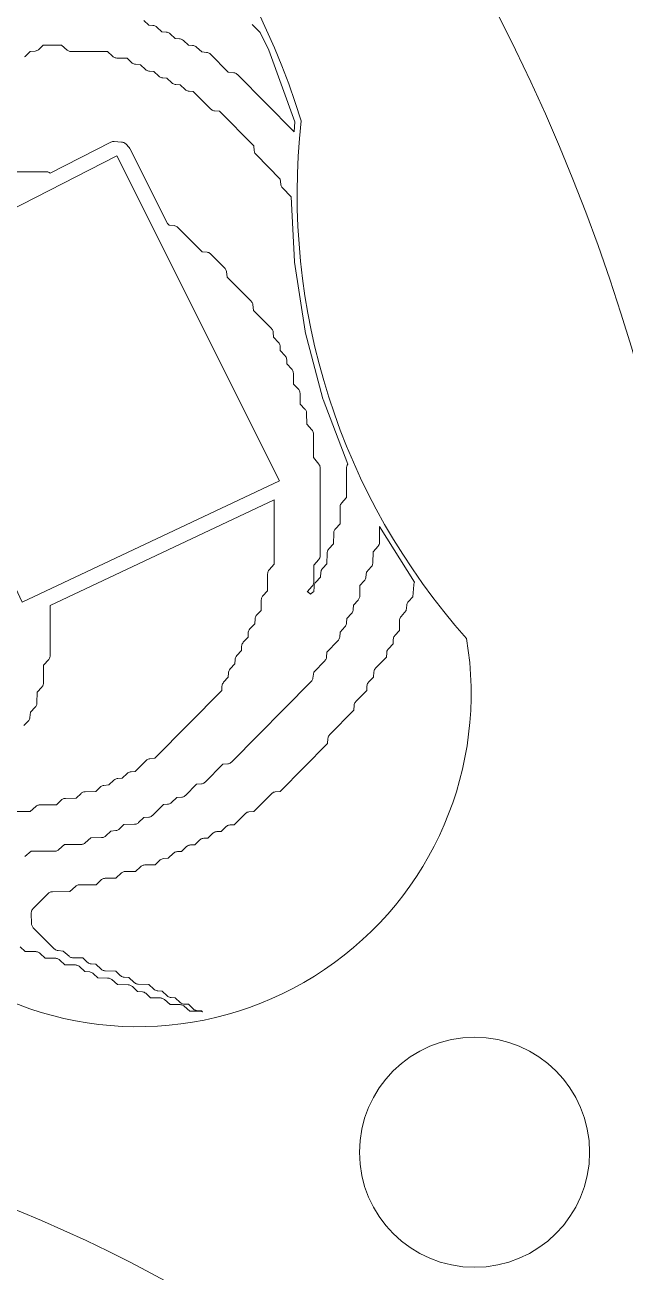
# Model space of a CAD drawing. Header units: inches. Extents: x 36 to 80.3, y 17.3 to 55.9.
# Drawn here: x 62.41 to 64.83, y 30.97 to 35.99 of the extents above; entities that cross this region are included whole.
import ezdxf

# ---------------------------------------------------------------- set-up
doc = ezdxf.new("R2010")
doc.units = ezdxf.units.IN
doc.layers.add('01_ORIGINAL_CAD', color=7, linetype='Continuous', lineweight=20)
doc.layers.add('02_APPROVED_PDF_OUTLINES', color=7, linetype='Continuous', lineweight=15)

msp = doc.modelspace()

# ---------------------------------------------------------------- linework, layer by layer
at = {"layer": '01_ORIGINAL_CAD'}
for points in [[(60.2903, 39.7397, -0.300089), (65.1799, 32.5384)], [(59.9983, 35.3223), (60.235, 35.0586), (61.8312, 36.8162), (61.9333, 37.4176, -0.214593), (63.5216, 35.6018, 0.212382), (64.1876, 33.5175, -0.642649), (62.1657, 32.1496, 0.132984), (51.6147, 31.858, -0.471407), (50.9129, 32.2446)], [(53.6498, 30.945, -0.14301), (60.2429, 31.6303, -0.286424), (65.3601, 28.4306), (66.4807, 23.8898, -0.272091), (64.8996, 18.9541), (63.6613, 17.5325)]]:
    msp.add_lwpolyline(points, format="xyb", dxfattribs=at)
msp.add_lwpolyline([(61.7958, 34.9574), (62.7801, 35.4615), (63.4352, 34.1523), (62.3986, 33.6635)], close=True, dxfattribs=at)
msp.add_circle((64.2199, 31.4476), 0.4633, dxfattribs=at)
at = {"layer": '02_APPROVED_PDF_OUTLINES'}
for points in [[(63.3251, 35.9898), (63.3561, 35.9586), (63.3913, 35.8867), (63.4964, 35.5981), (63.4941, 35.5579), (63.2654, 35.7886), (63.263, 35.7907), (63.2603, 35.7925), (63.2574, 35.794), (63.2544, 35.7951), (63.2512, 35.7957), (63.2285, 35.799), (63.1568, 35.8709), (63.1541, 35.8732), (63.1512, 35.8751), (63.148, 35.8766), (63.1447, 35.8776), (63.1413, 35.8782), (63.1213, 35.88), (63.1005, 35.8996), (63.0977, 35.9019), (63.0947, 35.9038), (63.0914, 35.9051), (63.0879, 35.9061), (63.0844, 35.9065), (63.0677, 35.9072), (63.0474, 35.9264), (63.0446, 35.9287), (63.0416, 35.9306), (63.0383, 35.9319), (63.0348, 35.9329), (63.0313, 35.9333), (63.0145, 35.934), (62.9942, 35.9532), (62.9915, 35.9555), (62.9884, 35.9574), (62.9851, 35.9587), (62.9817, 35.9597), (62.9781, 35.9601), (62.9614, 35.9608), (62.9411, 35.98), (62.9383, 35.9823), (62.9353, 35.9842), (62.932, 35.9855), (62.9285, 35.9865), (62.925, 35.9869), (62.9082, 35.9876), (62.8879, 36.0068)], [(62.408, 35.8601), (62.4104, 35.862), (62.431, 35.8817), (62.451, 35.8835), (62.4545, 35.8841), (62.4578, 35.8851), (62.4609, 35.8866), (62.4638, 35.8884), (62.4664, 35.8907), (62.4835, 35.9077), (62.5573, 35.9078), (62.5801, 35.8876), (62.5825, 35.8857), (62.5851, 35.8841), (62.5878, 35.8829), (62.5907, 35.882), (62.5937, 35.8814), (62.5967, 35.8813), (62.7427, 35.8811), (62.7625, 35.8623), (62.7649, 35.8603), (62.7675, 35.8586), (62.7702, 35.8573), (62.7731, 35.8563), (62.7762, 35.8557), (62.7792, 35.8554), (62.8218, 35.8545), (62.8392, 35.8373), (62.8418, 35.835), (62.8447, 35.8331), (62.8479, 35.8317), (62.8512, 35.8307), (62.8546, 35.8301), (62.8746, 35.8284), (62.8954, 35.8087), (62.8981, 35.8064), (62.9012, 35.8046), (62.9045, 35.8032), (62.9079, 35.8023), (62.9115, 35.8019), (62.9282, 35.8011), (62.9485, 35.7819), (62.9513, 35.7796), (62.9543, 35.7778), (62.9576, 35.7764), (62.9611, 35.7755), (62.9646, 35.7751), (62.9814, 35.7743), (63.0016, 35.7551), (63.0044, 35.7528), (63.0075, 35.751), (63.0108, 35.7496), (63.0142, 35.7487), (63.0178, 35.7483), (63.0345, 35.7475), (63.0548, 35.7283), (63.0576, 35.726), (63.0606, 35.7242), (63.0639, 35.7228), (63.0673, 35.7219), (63.0709, 35.7215), (63.0872, 35.7207), (63.158, 35.6497), (63.1606, 35.6475), (63.1636, 35.6455), (63.1667, 35.6441), (63.1701, 35.643), (63.1735, 35.6425), (63.1931, 35.6408), (63.3311, 35.5016), (63.3329, 35.4816), (63.3334, 35.4782), (63.3344, 35.4749), (63.3358, 35.4718), (63.3377, 35.4689), (63.34, 35.4662), (63.4375, 35.3675), (63.4393, 35.3475), (63.4398, 35.3441), (63.4408, 35.3408), (63.4423, 35.3377), (63.4441, 35.3348), (63.4464, 35.3322), (63.4816, 35.2963), (63.4943, 35.0353), (63.4946, 35.0327), (63.5374, 34.7556), (63.5379, 34.753), (63.6091, 34.4826), (63.6099, 34.48), (63.7094, 34.2197), (63.7074, 34.216), (63.706, 34.2132), (63.7051, 34.2102), (63.7045, 34.2071), (63.7043, 34.204), (63.7045, 34.0853), (63.6845, 34.0623), (63.6824, 34.0594), (63.6806, 34.0563), (63.6794, 34.053), (63.6786, 34.0495), (63.6784, 34.0459), (63.6782, 33.9785), (63.6595, 33.9583), (63.6576, 33.956), (63.656, 33.9534), (63.6547, 33.9507), (63.6537, 33.9478), (63.6531, 33.9448), (63.6529, 33.9418), (63.652, 33.8981), (63.6331, 33.8778), (63.6312, 33.8754), (63.6296, 33.8729), (63.6283, 33.8701), (63.6273, 33.8672), (63.6267, 33.8643), (63.6265, 33.8612), (63.6256, 33.8179), (63.6085, 33.8002), (63.6063, 33.7976), (63.6045, 33.7947), (63.603, 33.7916), (63.6021, 33.7883), (63.6015, 33.7849), (63.5998, 33.7645), (63.5803, 33.7435), (63.5784, 33.7412), (63.5768, 33.7387), (63.5755, 33.7359), (63.5745, 33.7331), (63.5739, 33.7301), (63.5736, 33.7271), (63.5731, 33.7049), (63.5719, 33.7045), (63.5688, 33.7032), (63.5659, 33.7014), (63.5632, 33.6992), (63.5595, 33.6958), (63.5558, 33.6993), (63.5531, 33.7014), (63.5502, 33.7032), (63.5471, 33.7045), (63.5464, 33.7047), (63.5464, 33.7053), (63.5664, 33.7283), (63.5686, 33.7312), (63.5703, 33.7343), (63.5715, 33.7377), (63.5723, 33.7411), (63.5726, 33.7447), (63.5727, 33.8126), (63.5928, 33.8357), (63.5949, 33.8386), (63.5966, 33.8417), (63.5979, 33.8451), (63.5986, 33.8486), (63.5989, 33.8522), (63.5985, 34.204), (63.5983, 34.2074), (63.5976, 34.2107), (63.5965, 34.2139), (63.5949, 34.2169), (63.593, 34.2196), (63.5719, 34.2458), (63.5714, 34.3412), (63.5712, 34.3447), (63.5704, 34.3482), (63.5691, 34.3515), (63.5674, 34.3547), (63.5652, 34.3575), (63.5449, 34.3808), (63.5439, 34.4249), (63.5436, 34.4279), (63.543, 34.4309), (63.542, 34.4338), (63.5407, 34.4365), (63.5391, 34.4391), (63.5372, 34.4414), (63.5182, 34.4617), (63.5172, 34.5054), (63.5169, 34.5084), (63.5163, 34.5114), (63.5153, 34.5143), (63.514, 34.517), (63.5124, 34.5196), (63.5105, 34.5219), (63.4915, 34.5422), (63.4905, 34.5859), (63.4902, 34.5889), (63.4896, 34.5919), (63.4886, 34.5948), (63.4873, 34.5975), (63.4857, 34.6001), (63.4838, 34.6024), (63.4646, 34.6229), (63.4638, 34.6401), (63.4634, 34.6436), (63.4625, 34.647), (63.4611, 34.6503), (63.4593, 34.6533), (63.4571, 34.656), (63.4379, 34.6766), (63.4372, 34.6938), (63.4368, 34.6973), (63.4359, 34.7007), (63.4345, 34.7039), (63.4327, 34.707), (63.4305, 34.7097), (63.4109, 34.7307), (63.4091, 34.7511), (63.4085, 34.7545), (63.4075, 34.7578), (63.4061, 34.7609), (63.4042, 34.7638), (63.402, 34.7664), (63.3305, 34.8389), (63.3272, 34.8619), (63.3266, 34.8651), (63.3256, 34.8681), (63.3241, 34.871), (63.3224, 34.8736), (63.3202, 34.876), (63.224, 34.9731), (63.2208, 34.996), (63.2202, 34.9992), (63.2191, 35.0023), (63.2177, 35.0051), (63.2159, 35.0078), (63.2137, 35.0102), (63.1583, 35.0658), (63.1556, 35.068), (63.1527, 35.0699), (63.1496, 35.0714), (63.1462, 35.0724), (63.1428, 35.073), (63.1232, 35.0747), (63.0254, 35.173), (63.0227, 35.1753), (63.0198, 35.1772), (63.0167, 35.1787), (63.0133, 35.1797), (63.0099, 35.1803), (62.9903, 35.182), (62.9837, 35.1886), (62.8337, 35.4883), (62.8318, 35.4915), (62.8295, 35.4944), (62.8154, 35.5092), (62.8132, 35.5113), (62.8107, 35.5131), (62.808, 35.5146), (62.8051, 35.5157), (62.8021, 35.5165), (62.799, 35.5169), (62.769, 35.519), (62.7656, 35.519), (62.7623, 35.5185), (62.759, 35.5176), (62.7559, 35.5163), (62.5114, 35.3913), (62.5075, 35.3936), (62.5045, 35.3952), (62.5013, 35.3963), (62.4979, 35.397), (62.4945, 35.3972), (62.2291, 35.397)], [(62.4056, 33.1664), (62.4229, 33.1843), (62.4251, 33.1869), (62.427, 33.1898), (62.4284, 33.1929), (62.4294, 33.1962), (62.4299, 33.1996), (62.4316, 33.22), (62.4511, 33.241), (62.453, 33.2433), (62.4547, 33.2459), (62.456, 33.2486), (62.4569, 33.2515), (62.4575, 33.2545), (62.4578, 33.2575), (62.4586, 33.3012), (62.4775, 33.3215), (62.4794, 33.3239), (62.4811, 33.3265), (62.4824, 33.3292), (62.4833, 33.3322), (62.4839, 33.3352), (62.4842, 33.3382), (62.485, 33.4091), (62.5052, 33.4323), (62.5074, 33.4352), (62.5091, 33.4383), (62.5103, 33.4417), (62.5111, 33.4452), (62.5113, 33.4487), (62.5112, 33.6502), (63.4126, 34.0753), (63.4131, 33.8167), (63.393, 33.7937), (63.3909, 33.7908), (63.3892, 33.7877), (63.3879, 33.7844), (63.3871, 33.7809), (63.3869, 33.7773), (63.3868, 33.7098), (63.3681, 33.6897), (63.3661, 33.6873), (63.3645, 33.6848), (63.3632, 33.682), (63.3622, 33.6792), (63.3616, 33.6762), (63.3614, 33.6732), (63.3606, 33.6298), (63.3434, 33.6121), (63.3412, 33.6095), (63.3394, 33.6066), (63.3379, 33.6035), (63.337, 33.6002), (63.3364, 33.5968), (63.3347, 33.5765), (63.3152, 33.5555), (63.313, 33.5527), (63.3112, 33.5497), (63.3098, 33.5464), (63.309, 33.543), (63.3086, 33.5395), (63.3079, 33.5223), (63.2888, 33.5018), (63.2866, 33.499), (63.2848, 33.496), (63.2834, 33.4927), (63.2825, 33.4893), (63.2821, 33.4858), (63.2814, 33.4686), (63.2623, 33.4481), (63.2601, 33.4453), (63.2583, 33.4423), (63.257, 33.439), (63.2561, 33.4356), (63.2557, 33.4321), (63.255, 33.4149), (63.2359, 33.3944), (63.2337, 33.3916), (63.2319, 33.3886), (63.2305, 33.3853), (63.2296, 33.3819), (63.2292, 33.3784), (63.2285, 33.3612), (63.2095, 33.3407), (63.2072, 33.3379), (63.2054, 33.3349), (63.2041, 33.3316), (63.2032, 33.3282), (63.2028, 33.3247), (63.2021, 33.3079), (62.9326, 33.0347), (62.9131, 33.033), (62.9097, 33.0324), (62.9063, 33.0314), (62.9032, 33.0299), (62.9002, 33.028), (62.8976, 33.0257), (62.8536, 32.9815), (62.8373, 32.9807), (62.8337, 32.9803), (62.8303, 32.9794), (62.827, 32.978), (62.8239, 32.9761), (62.8212, 32.9738), (62.801, 32.9546), (62.7843, 32.9538), (62.7807, 32.9534), (62.7772, 32.9525), (62.774, 32.9511), (62.7709, 32.9492), (62.7681, 32.947), (62.7475, 32.9273), (62.7275, 32.9255), (62.7241, 32.9249), (62.7208, 32.9239), (62.7176, 32.9224), (62.7147, 32.9205), (62.7121, 32.9183), (62.6948, 32.901), (62.6522, 32.9001), (62.6491, 32.8998), (62.6461, 32.8992), (62.6432, 32.8982), (62.6405, 32.8968), (62.6379, 32.8952), (62.6355, 32.8932), (62.6155, 32.8742), (62.5726, 32.8732), (62.5695, 32.8729), (62.5665, 32.8723), (62.5636, 32.8713), (62.5609, 32.8699), (62.5583, 32.8683), (62.5559, 32.8663), (62.5362, 32.8474), (62.4698, 32.8471), (62.4668, 32.8469), (62.4638, 32.8464), (62.4609, 32.8455), (62.4582, 32.8442), (62.4556, 32.8427), (62.4533, 32.8408), (62.4305, 32.8205), (62.3371, 32.8202)], [(62.4093, 32.6388), (62.4352, 32.6601), (62.5292, 32.6604), (62.5322, 32.6606), (62.5352, 32.6611), (62.538, 32.6621), (62.5408, 32.6633), (62.5434, 32.6649), (62.5457, 32.6667), (62.5685, 32.687), (62.6353, 32.6873), (62.6383, 32.6875), (62.6413, 32.6881), (62.6442, 32.689), (62.6469, 32.6902), (62.6495, 32.6918), (62.6519, 32.6937), (62.6748, 32.7141), (62.7182, 32.7151), (62.7213, 32.7154), (62.7243, 32.716), (62.7272, 32.717), (62.73, 32.7183), (62.7325, 32.72), (62.7349, 32.722), (62.7556, 32.7417), (62.7755, 32.7435), (62.779, 32.744), (62.7823, 32.745), (62.7854, 32.7465), (62.7883, 32.7484), (62.7909, 32.7507), (62.8082, 32.7679), (62.8508, 32.7689), (62.8539, 32.7691), (62.8569, 32.7698), (62.8598, 32.7708), (62.8626, 32.7721), (62.8652, 32.7738), (62.8675, 32.7758), (62.8882, 32.7955), (62.9082, 32.7973), (62.9116, 32.7978), (62.9149, 32.7988), (62.9181, 32.8003), (62.921, 32.8022), (62.9236, 32.8045), (62.9676, 32.8488), (62.984, 32.8495), (62.9875, 32.8499), (62.991, 32.8508), (62.9943, 32.8523), (62.9973, 32.8541), (63.0001, 32.8564), (63.0207, 32.8761), (63.0407, 32.8779), (63.0442, 32.8784), (63.0475, 32.8795), (63.0507, 32.8809), (63.0536, 32.8829), (63.0562, 32.8851), (63.1007, 32.9298), (63.1203, 32.9316), (63.1237, 32.9322), (63.127, 32.9332), (63.1302, 32.9347), (63.1331, 32.9366), (63.1358, 32.9389), (63.2067, 33.0104), (63.2263, 33.0122), (63.2297, 33.0128), (63.2331, 33.0138), (63.2363, 33.0153), (63.2392, 33.0172), (63.2418, 33.0195), (63.562, 33.3438), (63.5641, 33.3462), (63.5659, 33.3489), (63.5673, 33.3517), (63.5684, 33.3548), (63.569, 33.3579), (63.5722, 33.381), (63.6169, 33.4267), (63.6191, 33.4293), (63.621, 33.4322), (63.6224, 33.4353), (63.6234, 33.4386), (63.6239, 33.4421), (63.6256, 33.4621), (63.6698, 33.5072), (63.672, 33.5099), (63.6739, 33.5128), (63.6753, 33.5159), (63.6763, 33.5192), (63.6769, 33.5226), (63.6786, 33.543), (63.6981, 33.564), (63.7003, 33.5667), (63.7021, 33.5698), (63.7034, 33.573), (63.7043, 33.5765), (63.7047, 33.58), (63.7054, 33.5971), (63.7245, 33.6177), (63.7267, 33.6204), (63.7285, 33.6235), (63.7299, 33.6267), (63.7308, 33.6302), (63.7312, 33.6337), (63.7319, 33.6508), (63.751, 33.6714), (63.7529, 33.6737), (63.7545, 33.6763), (63.7558, 33.679), (63.7568, 33.6819), (63.7574, 33.6849), (63.7576, 33.6879), (63.7585, 33.7313), (63.7756, 33.749), (63.7778, 33.7516), (63.7796, 33.7545), (63.7811, 33.7576), (63.782, 33.7609), (63.7826, 33.7643), (63.7843, 33.7846), (63.8038, 33.8056), (63.8057, 33.808), (63.8073, 33.8105), (63.8086, 33.8133), (63.8096, 33.8162), (63.8102, 33.8191), (63.8105, 33.8222), (63.8113, 33.8663), (63.8316, 33.8896), (63.8337, 33.8924), (63.8354, 33.8956), (63.8367, 33.8989), (63.8374, 33.9024), (63.8377, 33.9059), (63.8378, 33.9689), (63.978, 33.7435), (63.9766, 33.7404), (63.9756, 33.737), (63.9751, 33.7335), (63.9715, 33.6845), (63.9538, 33.6663), (63.9516, 33.6637), (63.9498, 33.6608), (63.9484, 33.6576), (63.9474, 33.6544), (63.9469, 33.651), (63.9451, 33.6301), (63.9243, 33.6062), (63.9221, 33.6033), (63.9204, 33.6002), (63.9192, 33.5969), (63.9184, 33.5934), (63.9181, 33.5899), (63.918, 33.5492), (63.8993, 33.529), (63.897, 33.5263), (63.8952, 33.5233), (63.8939, 33.52), (63.893, 33.5166), (63.8926, 33.5131), (63.8919, 33.4959), (63.8728, 33.4753), (63.8706, 33.4726), (63.8688, 33.4696), (63.8674, 33.4663), (63.8665, 33.4629), (63.8662, 33.4594), (63.8655, 33.4426), (63.8217, 33.3978), (63.8195, 33.3952), (63.8176, 33.3923), (63.8162, 33.3892), (63.8152, 33.3859), (63.8147, 33.3825), (63.8129, 33.3621), (63.7934, 33.3411), (63.7912, 33.3383), (63.7894, 33.3353), (63.7881, 33.332), (63.7872, 33.3286), (63.7868, 33.3251), (63.7861, 33.3083), (63.7423, 33.2636), (63.7401, 33.261), (63.7382, 33.2581), (63.7368, 33.2549), (63.7358, 33.2516), (63.7353, 33.2482), (63.7336, 33.2282), (63.6364, 33.1293), (63.6342, 33.1267), (63.6323, 33.1238), (63.6309, 33.1207), (63.6299, 33.1173), (63.6294, 33.1139), (63.6277, 33.094), (63.4372, 32.9009), (63.4177, 32.8991), (63.4142, 32.8986), (63.4109, 32.8976), (63.4077, 32.8961), (63.4048, 32.8942), (63.4022, 32.8919), (63.3313, 32.8203), (63.3117, 32.8185), (63.3082, 32.818), (63.3049, 32.817), (63.3017, 32.8155), (63.2988, 32.8136), (63.2962, 32.8113), (63.2522, 32.767), (63.2359, 32.7663), (63.2323, 32.7659), (63.2289, 32.765), (63.2256, 32.7636), (63.2225, 32.7617), (63.2198, 32.7594), (63.1995, 32.7402), (63.1828, 32.7394), (63.1793, 32.739), (63.1758, 32.7381), (63.1725, 32.7367), (63.1695, 32.7348), (63.1667, 32.7325), (63.1465, 32.7133), (63.1298, 32.7125), (63.1262, 32.7121), (63.1228, 32.7112), (63.1195, 32.7098), (63.1164, 32.7079), (63.1137, 32.7057), (63.0935, 32.6864), (63.0768, 32.6857), (63.0732, 32.6852), (63.0697, 32.6843), (63.0665, 32.6829), (63.0634, 32.6811), (63.0606, 32.6788), (63.0404, 32.6595), (63.0237, 32.6588), (63.0202, 32.6584), (63.0167, 32.6574), (63.0134, 32.656), (63.0104, 32.6542), (63.0076, 32.6519), (62.9869, 32.6322), (62.967, 32.6304), (62.9635, 32.6299), (62.9602, 32.6288), (62.9571, 32.6274), (62.9542, 32.6255), (62.9516, 32.6232), (62.9343, 32.606), (62.8917, 32.605), (62.8886, 32.6048), (62.8856, 32.6041), (62.8827, 32.6031), (62.8799, 32.6018), (62.8773, 32.6001), (62.875, 32.5981), (62.8552, 32.5793), (62.8153, 32.579), (62.8123, 32.5788), (62.8094, 32.5782), (62.8065, 32.5773), (62.8038, 32.5761), (62.8012, 32.5745), (62.7988, 32.5727), (62.7759, 32.5522), (62.7325, 32.5512), (62.7294, 32.551), (62.7264, 32.5503), (62.7235, 32.5493), (62.7207, 32.548), (62.7182, 32.5463), (62.7158, 32.5443), (62.696, 32.5255), (62.6297, 32.5252), (62.6266, 32.525), (62.6237, 32.5244), (62.6208, 32.5235), (62.6181, 32.5223), (62.6155, 32.5207), (62.6131, 32.5188), (62.5903, 32.4985), (62.5204, 32.4974), (62.5172, 32.4971), (62.514, 32.4964), (62.511, 32.4954), (62.5081, 32.4939), (62.5054, 32.4921), (62.503, 32.4899), (62.4419, 32.4281), (62.4397, 32.4255), (62.4379, 32.4227), (62.4364, 32.4196), (62.4354, 32.4164), (62.4349, 32.413), (62.4347, 32.4096), (62.4362, 32.3688), (62.4365, 32.3657), (62.4372, 32.3627), (62.4382, 32.3598), (62.4396, 32.357), (62.4414, 32.3544), (62.4434, 32.3521), (62.5273, 32.2675), (62.53, 32.2652), (62.5329, 32.2632), (62.5361, 32.2618), (62.5394, 32.2607), (62.5429, 32.2602), (62.5633, 32.2584), (62.5871, 32.2373), (62.5894, 32.2355), (62.592, 32.2339), (62.5947, 32.2327), (62.5976, 32.2318), (62.6005, 32.2312), (62.6035, 32.231), (62.6431, 32.2308), (62.6603, 32.2137), (62.6629, 32.2115), (62.6658, 32.2096), (62.669, 32.2081), (62.6723, 32.2071), (62.6757, 32.2066), (62.6957, 32.2048), (62.7165, 32.1852), (62.7188, 32.1832), (62.7214, 32.1815), (62.7241, 32.1802), (62.7271, 32.1792), (62.7301, 32.1786), (62.7331, 32.1783), (62.7757, 32.1774), (62.7931, 32.1602), (62.7957, 32.1579), (62.7987, 32.156), (62.8018, 32.1546), (62.8051, 32.1536), (62.8085, 32.153), (62.8285, 32.1512), (62.8493, 32.1316), (62.8516, 32.1296), (62.8542, 32.1279), (62.857, 32.1266), (62.8599, 32.1256), (62.8629, 32.125), (62.8659, 32.1247), (62.9089, 32.1238), (62.929, 32.1048), (62.9317, 32.1025), (62.9348, 32.1007), (62.9381, 32.0993), (62.9415, 32.0984), (62.9451, 32.098), (62.9618, 32.0972), (62.9821, 32.078), (62.9849, 32.0757), (62.9879, 32.0739), (62.9912, 32.0725), (62.9947, 32.0716), (62.9982, 32.0712), (63.0149, 32.0704), (63.0352, 32.0512), (63.038, 32.0489), (63.0411, 32.0471), (63.0443, 32.0457), (63.0478, 32.0448), (63.0514, 32.0444), (63.0678, 32.0436), (63.0854, 32.0262), (63.088, 32.0239), (63.0909, 32.022), (63.094, 32.0206), (63.0974, 32.0196), (63.1008, 32.019), (63.1204, 32.0173), (63.1242, 32.0135), (63.1236, 32.0138), (63.1206, 32.0148), (63.1176, 32.0154), (63.1146, 32.0156), (63.0742, 32.0158), (63.0513, 32.0361), (63.049, 32.0379), (63.0464, 32.0395), (63.0437, 32.0407), (63.0408, 32.0416), (63.0379, 32.0422), (63.0349, 32.0424), (62.9945, 32.0426), (62.9717, 32.0628), (62.9693, 32.0647), (62.9667, 32.0662), (62.964, 32.0675), (62.9611, 32.0684), (62.9582, 32.0689), (62.9552, 32.0691), (62.9156, 32.0693), (62.8984, 32.0864), (62.8958, 32.0887), (62.8929, 32.0905), (62.8897, 32.092), (62.8864, 32.093), (62.883, 32.0936), (62.863, 32.0953), (62.8423, 32.115), (62.8399, 32.117), (62.8373, 32.1186), (62.8346, 32.12), (62.8317, 32.121), (62.8287, 32.1216), (62.8256, 32.1218), (62.7822, 32.1228), (62.7591, 32.1432), (62.7568, 32.1451), (62.7542, 32.1466), (62.7515, 32.1478), (62.7486, 32.1487), (62.7457, 32.1493), (62.7427, 32.1495), (62.7031, 32.1497), (62.6859, 32.1668), (62.6833, 32.169), (62.6804, 32.1709), (62.6772, 32.1724), (62.6739, 32.1734), (62.6705, 32.1739), (62.6505, 32.1757), (62.6298, 32.1954), (62.6274, 32.1973), (62.6248, 32.199), (62.6221, 32.2003), (62.6192, 32.2013), (62.6162, 32.202), (62.6131, 32.2022), (62.5701, 32.2031), (62.5501, 32.2221), (62.5477, 32.2241), (62.5451, 32.2258), (62.5424, 32.2271), (62.5395, 32.2281), (62.5365, 32.2287), (62.5334, 32.229), (62.4905, 32.2299), (62.4704, 32.2489), (62.468, 32.2509), (62.4655, 32.2526), (62.4627, 32.2539), (62.4598, 32.2549), (62.4568, 32.2555), (62.4537, 32.2558), (62.4108, 32.2567), (62.3907, 32.2757)]]:
    msp.add_lwpolyline(points, dxfattribs=at)

doc.saveas('drawing.dxf')
